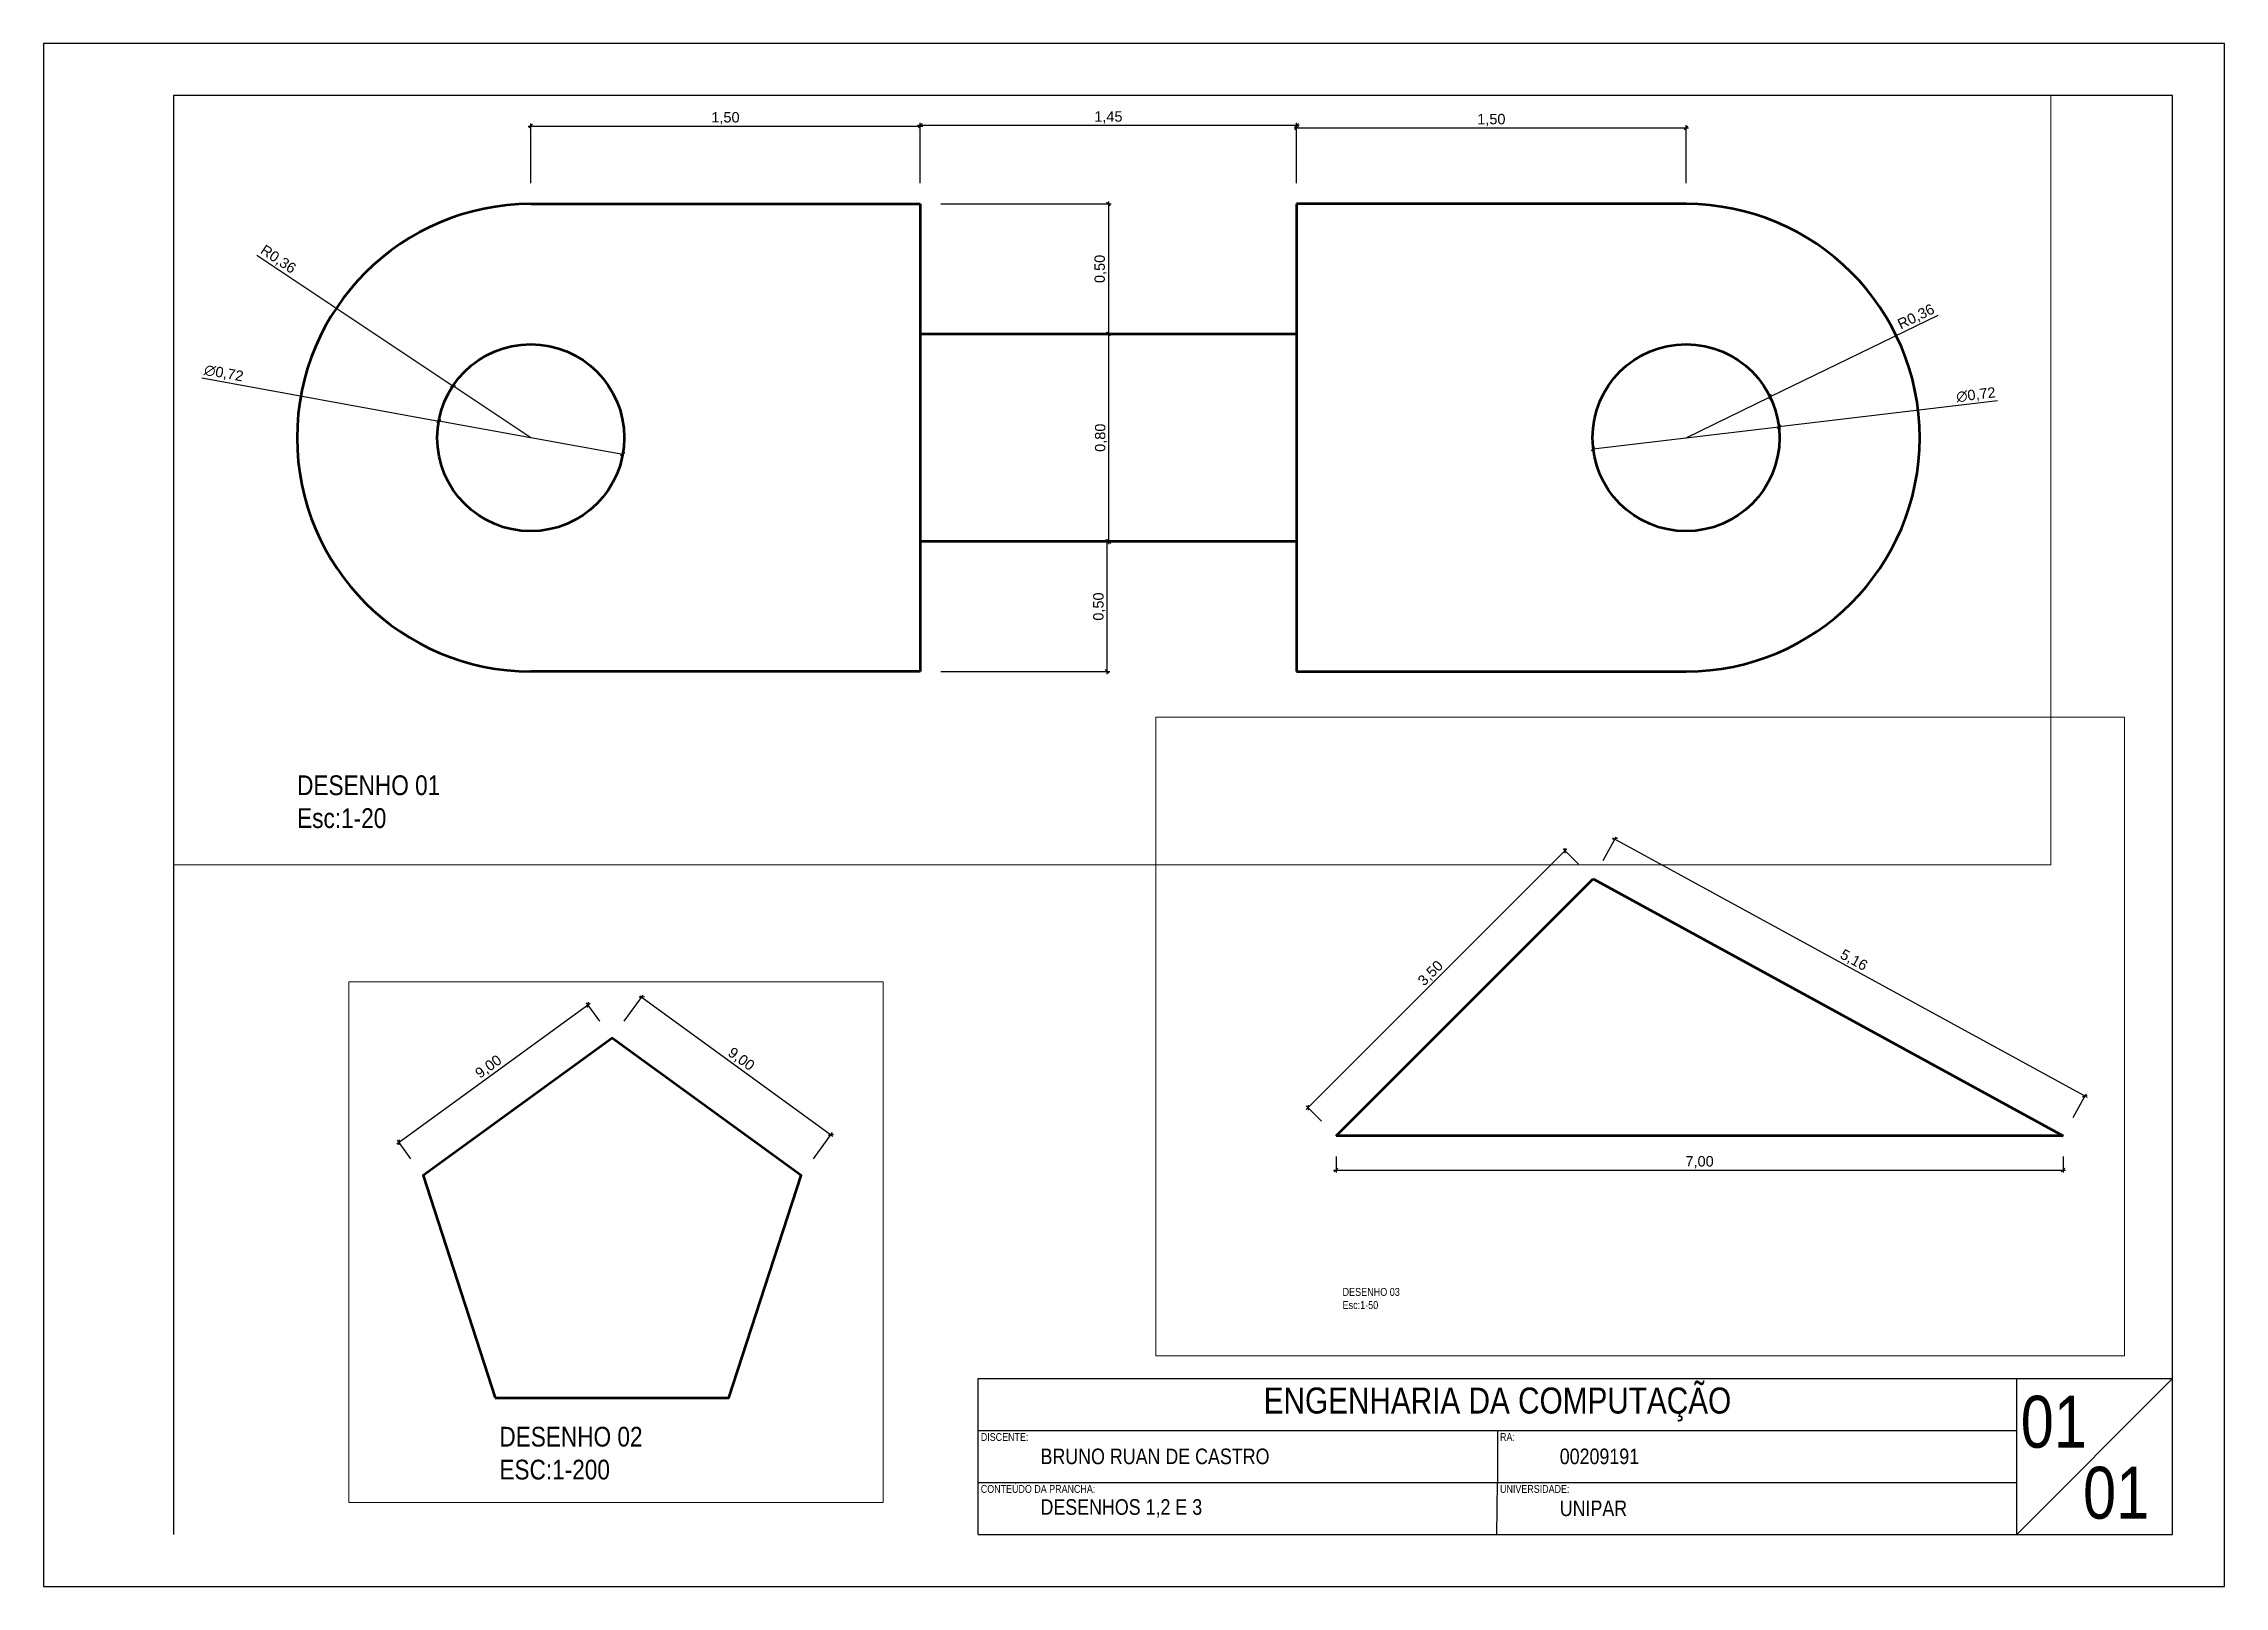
# Paper-space layout 'PAPEL A3' of a CAD drawing. Header units: millimetres. Extents: x 313 to 733, y -10 to 287.
# The model-space entities are those that its viewports show. They can reach past a viewport. Long polylines and large blocks are cut down to what shows.
import ezdxf

# ---------------------------------------------------------------- set-up
doc = ezdxf.new("R2010")
doc.units = ezdxf.units.MM
for name, color, linetype, lineweight in [('CARIMBO', 7, 'Continuous', 25), ('L.LARGA', 6, 'Continuous', 53), ('TX 3', 50, 'Continuous', 20), ('TX 4', 181, 'Continuous', 25)]:
    doc.layers.add(name, color=color, linetype=linetype, lineweight=lineweight)
doc.styles.get("Standard").update_dxf_attribs({"font": 'arial.ttf'})
doc.styles.add('TX4 1-1000', font='ARIALN.TTF', dxfattribs={"height": 3.6})
doc.styles.add('TX4 1-20', font='ARIALN.TTF', dxfattribs={"height": 0.076})
doc.styles.add('TX4 1-200', font='ARIALN.TTF', dxfattribs={"height": 0.76})
doc.dimstyles.new('Copy of COTA 1-200', dxfattribs={"dimscale": 2, "dimtxt": 0.2, "dimasz": 0.07, "dimexe": 0.05, "dimexo": 0.4, "dimgap": 0.03, "dimtad": 1, "dimzin": 1, "dimtxsty": 'Standard', "dimblk": 'OBLIQUE', "dimcen": 2.5, "dimdle": 0.05, "dimclrd": 256, "dimclrt": 2, "dimadec": 0, "dimazin": 0, "dimtfac": 1, "dimtmove": 0, "dimatfit": 3, "dimfxl": 0, "dimlwd": -1, "dimlwe": -1, "dimarcsym": 0})
doc.dimstyles.new('COTA 1-20', dxfattribs={"dimscale": 0.2, "dimtxt": 0.2, "dimasz": 0.07, "dimexe": 0.05, "dimexo": 0.4, "dimgap": 0.03, "dimtad": 1, "dimzin": 1, "dimtxsty": 'Standard', "dimblk": 'OBLIQUE', "dimcen": 2.5, "dimdle": 0.05, "dimclrd": 256, "dimclrt": 2, "dimadec": 0, "dimazin": 0, "dimtfac": 1, "dimtmove": 0, "dimatfit": 3, "dimfxl": 0, "dimlwd": -1, "dimlwe": -1, "dimarcsym": 0})
doc.dimstyles.new('COTA 1-50', dxfattribs={"dimscale": 0.5, "dimtxt": 0.2, "dimasz": 0.07, "dimexe": 0.05, "dimexo": 0.4, "dimgap": 0.03, "dimtad": 1, "dimzin": 1, "dimtxsty": 'Standard', "dimblk": 'OBLIQUE', "dimcen": 2.5, "dimdle": 0.05, "dimclrd": 256, "dimclrt": 2, "dimadec": 0, "dimazin": 0, "dimtfac": 1, "dimtmove": 0, "dimatfit": 3, "dimfxl": 0, "dimlwd": -1, "dimlwe": -1, "dimarcsym": 0})

# ---------------------------------------------------------------- blocks, each defined once
blk = doc.blocks.new('_Oblique')
at = {"color": 0, "linetype": 'ByBlock', "lineweight": -2}
blk.add_line((-0.5, -0.5), (0.5, 0.5), dxfattribs=at)
blk = doc.blocks.new('*D13')
at = {"layer": 'CARIMBO'}
blk.add_line((3451.0329, -5225.9593), (3452.5529, -5225.9593), dxfattribs=at)
at = {"layer": 'CARIMBO', "color": 0}
for p, q in [((3451.0429, -5226.1724), (3451.0429, -5225.9493)), ((3452.5429, -5226.1724), (3452.5429, -5225.9493))]:
    blk.add_line(p, q, dxfattribs=at)
at = {"layer": 'Defpoints', "color": 0}
for p in [(3452.5429, -5225.9593), (3451.0429, -5226.2524), (3452.5429, -5226.2524)]:
    blk.add_point(p, dxfattribs=at)
at = {"layer": 'CARIMBO', "xscale": 0.014, "yscale": 0.014, "zscale": 0.014, "rotation": 180}
blk.add_blockref('_Oblique', (3451.0429, -5225.9593), dxfattribs=at)
at = {"layer": 'CARIMBO', "xscale": 0.014, "yscale": 0.014, "zscale": 0.014}
blk.add_blockref('_Oblique', (3452.5429, -5225.9593), dxfattribs=at)
at = {"layer": 'CARIMBO', "color": 2, "insert": (3451.7929, -5225.9293), "char_height": 0.04, "attachment_point": 5}
blk.add_mtext('1,50', dxfattribs=at)
blk = doc.blocks.new('*D14')
at = {"layer": 'CARIMBO'}
blk.add_line((3448.0829, -5225.9523), (3449.6029, -5225.9523), dxfattribs=at)
at = {"layer": 'CARIMBO', "color": 0}
for p, q in [((3448.0929, -5226.1724), (3448.0929, -5225.9423)), ((3449.5929, -5226.1724), (3449.5929, -5225.9423))]:
    blk.add_line(p, q, dxfattribs=at)
at = {"layer": 'Defpoints', "color": 0}
for p in [(3449.5929, -5225.9523), (3448.0929, -5226.2524), (3449.5929, -5226.2524)]:
    blk.add_point(p, dxfattribs=at)
at = {"layer": 'CARIMBO', "xscale": 0.014, "yscale": 0.014, "zscale": 0.014, "rotation": 180}
blk.add_blockref('_Oblique', (3448.0929, -5225.9523), dxfattribs=at)
at = {"layer": 'CARIMBO', "xscale": 0.014, "yscale": 0.014, "zscale": 0.014}
blk.add_blockref('_Oblique', (3449.5929, -5225.9523), dxfattribs=at)
at = {"layer": 'CARIMBO', "color": 2, "insert": (3448.8429, -5225.9223), "char_height": 0.04, "attachment_point": 5}
blk.add_mtext('1,50', dxfattribs=at)
blk = doc.blocks.new('*D15')
at = {"layer": 'CARIMBO'}
blk.add_line((3449.5829, -5225.9493), (3451.0529, -5225.9493), dxfattribs=at)
at = {"layer": 'CARIMBO', "color": 0}
for p, q in [((3449.5929, -5226.1724), (3449.5929, -5225.9393)), ((3451.0429, -5226.1724), (3451.0429, -5225.9393))]:
    blk.add_line(p, q, dxfattribs=at)
at = {"layer": 'Defpoints', "color": 0}
for p in [(3451.0429, -5225.9493), (3449.5929, -5226.2524), (3451.0429, -5226.2524)]:
    blk.add_point(p, dxfattribs=at)
at = {"layer": 'CARIMBO', "xscale": 0.014, "yscale": 0.014, "zscale": 0.014, "rotation": 180}
blk.add_blockref('_Oblique', (3449.5929, -5225.9493), dxfattribs=at)
at = {"layer": 'CARIMBO', "xscale": 0.014, "yscale": 0.014, "zscale": 0.014}
blk.add_blockref('_Oblique', (3451.0429, -5225.9493), dxfattribs=at)
at = {"layer": 'CARIMBO', "color": 2, "insert": (3450.3179, -5225.9193), "char_height": 0.04, "attachment_point": 5}
blk.add_mtext('1,45', dxfattribs=at)
blk = doc.blocks.new('*D16')
at = {"layer": 'CARIMBO', "color": 0}
for p, q in [((3469.0647, -5211.3014), (3468.5453, -5210.5865)), ((3461.7835, -5216.5915), (3461.2642, -5215.8766))]:
    blk.add_line(p, q, dxfattribs=at)
at = {"layer": 'CARIMBO'}
blk.add_line((3461.242, -5216.0163), (3468.685, -5210.6087), dxfattribs=at)
at = {"layer": 'Defpoints', "color": 0}
for p in [(3468.6041, -5210.6674), (3469.5349, -5211.9486), (3462.2538, -5217.2387)]:
    blk.add_point(p, dxfattribs=at)
at = {"layer": 'CARIMBO', "xscale": 0.14, "yscale": 0.14, "zscale": 0.14}
for p, rotation in [((3468.6041, -5210.6674), 35.99999999999741), ((3461.3229, -5215.9575), 215.9999999999974)]:
    blk.add_blockref('_Oblique', p, dxfattribs=dict(at, rotation=rotation))
at = {"layer": 'CARIMBO', "color": 2, "insert": (3464.787, -5213.0695), "char_height": 0.4, "attachment_point": 5, "rotation": 36}
blk.add_mtext('9,00', dxfattribs=at)
blk = doc.blocks.new('*D17')
at = {"layer": 'CARIMBO', "color": 0}
for p, q in [((3470.0052, -5211.3014), (3470.7372, -5210.2938)), ((3477.2863, -5216.5915), (3478.0184, -5215.5838))]:
    blk.add_line(p, q, dxfattribs=at)
at = {"layer": 'CARIMBO'}
blk.add_line((3470.5976, -5210.3159), (3478.0405, -5215.7235), dxfattribs=at)
at = {"layer": 'Defpoints', "color": 0}
for p in [(3469.5349, -5211.9486), (3477.9596, -5215.6647), (3476.8161, -5217.2387)]:
    blk.add_point(p, dxfattribs=at)
at = {"layer": 'CARIMBO', "xscale": 0.14, "yscale": 0.14, "zscale": 0.14}
for p, rotation in [((3470.6785, -5210.3747), 144.0000000000026), ((3477.9596, -5215.6647), 324.0000000000026)]:
    blk.add_blockref('_Oblique', p, dxfattribs=dict(at, rotation=rotation))
at = {"layer": 'CARIMBO', "color": 2, "insert": (3474.4956, -5212.7767), "char_height": 0.4, "attachment_point": 5, "rotation": 324}
blk.add_mtext('9,00', dxfattribs=at)
blk = doc.blocks.new('*D21')
at = {"layer": 'CARIMBO', "color": 0}
for p, q in [((3449.6729, -5226.2524), (3450.3279, -5226.2524)), ((3449.6729, -5226.7524), (3450.3279, -5226.7524))]:
    blk.add_line(p, q, dxfattribs=at)
at = {"layer": 'CARIMBO'}
blk.add_line((3450.3179, -5226.2424), (3450.3179, -5226.7624), dxfattribs=at)
at = {"layer": 'Defpoints', "color": 0}
for p in [(3449.5929, -5226.2524), (3449.5929, -5226.7524), (3450.3179, -5226.7524)]:
    blk.add_point(p, dxfattribs=at)
at = {"layer": 'CARIMBO', "xscale": 0.014, "yscale": 0.014, "zscale": 0.014}
for p, rotation in [((3450.3179, -5226.2524), 90), ((3450.3179, -5226.7524), 270)]:
    blk.add_blockref('_Oblique', p, dxfattribs=dict(at, rotation=rotation))
at = {"layer": 'CARIMBO', "color": 2, "insert": (3450.2879, -5226.5024), "char_height": 0.04, "attachment_point": 5, "rotation": 90}
blk.add_mtext('0,50', dxfattribs=at)
blk = doc.blocks.new('*D22')
at = {"layer": 'CARIMBO', "color": 0}
for p, q in [((3449.6729, -5226.7524), (3450.33, -5226.7524)), ((3449.6729, -5227.5524), (3450.33, -5227.5524))]:
    blk.add_line(p, q, dxfattribs=at)
at = {"layer": 'CARIMBO'}
blk.add_line((3450.32, -5227.5624), (3450.32, -5226.7424), dxfattribs=at)
at = {"layer": 'Defpoints', "color": 0}
for p in [(3449.5929, -5226.7524), (3450.32, -5226.7524), (3449.5929, -5227.5524)]:
    blk.add_point(p, dxfattribs=at)
at = {"layer": 'CARIMBO', "xscale": 0.014, "yscale": 0.014, "zscale": 0.014}
for p, rotation in [((3450.32, -5226.7524), 90), ((3450.32, -5227.5524), 270)]:
    blk.add_blockref('_Oblique', p, dxfattribs=dict(at, rotation=rotation))
at = {"layer": 'CARIMBO', "color": 2, "insert": (3450.2899, -5227.1524), "char_height": 0.04, "attachment_point": 5, "rotation": 90}
blk.add_mtext('0,80', dxfattribs=at)
blk = doc.blocks.new('*D23')
at = {"layer": 'CARIMBO', "color": 0}
for p, q in [((3449.6729, -5227.5524), (3450.323, -5227.5524)), ((3449.6729, -5228.0524), (3450.323, -5228.0524))]:
    blk.add_line(p, q, dxfattribs=at)
at = {"layer": 'CARIMBO'}
blk.add_line((3450.313, -5228.0624), (3450.313, -5227.5424), dxfattribs=at)
at = {"layer": 'Defpoints', "color": 0}
for p in [(3449.5929, -5227.5524), (3450.313, -5227.5524), (3449.5929, -5228.0524)]:
    blk.add_point(p, dxfattribs=at)
at = {"layer": 'CARIMBO', "xscale": 0.014, "yscale": 0.014, "zscale": 0.014}
for p, rotation in [((3450.313, -5227.5524), 90), ((3450.313, -5228.0524), 270)]:
    blk.add_blockref('_Oblique', p, dxfattribs=dict(at, rotation=rotation))
at = {"layer": 'CARIMBO', "color": 2, "insert": (3450.2829, -5227.8024), "char_height": 0.04, "attachment_point": 5, "rotation": 90}
blk.add_mtext('0,50', dxfattribs=at)
blk = doc.blocks.new('*D24')
at = {"layer": 'CARIMBO'}
for p in [(3453.5122, -5226.6819), (3452.5429, -5227.1524)]:
    blk.add_line(p, (3452.8668, -5226.9952), dxfattribs=at)
at = {"layer": 'Defpoints', "color": 0}
for p in [(3452.8668, -5226.9952), (3452.5429, -5227.1524)]:
    blk.add_point(p, dxfattribs=at)
at = {"layer": 'CARIMBO', "xscale": 0.014, "yscale": 0.014, "zscale": 0.014, "rotation": 205.8910064579323}
blk.add_blockref('_Oblique', (3452.8668, -5226.9952), dxfattribs=at)
at = {"layer": 'CARIMBO', "color": 2, "insert": (3453.4298, -5226.6886), "char_height": 0.04, "attachment_point": 5, "rotation": 25.89101}
blk.add_mtext('R0,36', dxfattribs=at)
blk = doc.blocks.new('*D25')
at = {"layer": 'CARIMBO'}
for p in [(3453.7422, -5227.0104), (3452.1854, -5227.1948)]:
    blk.add_line(p, (3452.9004, -5227.1101), dxfattribs=at)
at = {"layer": 'Defpoints', "color": 0}
for p in [(3452.9004, -5227.1101), (3452.1854, -5227.1948)]:
    blk.add_point(p, dxfattribs=at)
at = {"layer": 'CARIMBO', "xscale": 0.014, "yscale": 0.014, "zscale": 0.014}
for p, rotation in [((3452.9004, -5227.1101), 186.7534453060188), ((3452.1854, -5227.1948), 6.753445306018815)]:
    blk.add_blockref('_Oblique', p, dxfattribs=dict(at, rotation=rotation))
at = {"layer": 'CARIMBO', "color": 2, "insert": (3453.6596, -5226.9893), "char_height": 0.04, "attachment_point": 5, "rotation": 6.75345}
blk.add_mtext('∅0,72', dxfattribs=at)
blk = doc.blocks.new('*D26')
at = {"layer": 'CARIMBO'}
for p in [(3446.8265, -5226.9223), (3448.4471, -5227.2168)]:
    blk.add_line(p, (3447.7387, -5227.0881), dxfattribs=at)
at = {"layer": 'Defpoints', "color": 0}
for p in [(3447.7387, -5227.0881), (3448.4471, -5227.2168)]:
    blk.add_point(p, dxfattribs=at)
at = {"layer": 'CARIMBO', "xscale": 0.014, "yscale": 0.014, "zscale": 0.014}
for p, rotation in [((3447.7387, -5227.0881), 349.6985821514093), ((3448.4471, -5227.2168), 169.6985821514093)]:
    blk.add_blockref('_Oblique', p, dxfattribs=dict(at, rotation=rotation))
at = {"layer": 'CARIMBO', "color": 2, "insert": (3446.9102, -5226.9063), "char_height": 0.04, "attachment_point": 5, "rotation": 349.69858}
blk.add_mtext('∅0,72', dxfattribs=at)
blk = doc.blocks.new('*D27')
at = {"layer": 'CARIMBO'}
for p in [(3447.0382, -5226.4496), (3448.0929, -5227.1524)]:
    blk.add_line(p, (3447.7933, -5226.9528), dxfattribs=at)
at = {"layer": 'Defpoints', "color": 0}
for p in [(3447.7933, -5226.9528), (3448.0929, -5227.1524)]:
    blk.add_point(p, dxfattribs=at)
at = {"layer": 'CARIMBO', "xscale": 0.014, "yscale": 0.014, "zscale": 0.014, "rotation": 326.3188100458943}
blk.add_blockref('_Oblique', (3447.7933, -5226.9528), dxfattribs=at)
at = {"layer": 'CARIMBO', "color": 2, "insert": (3447.119, -5226.4673), "char_height": 0.04, "attachment_point": 5, "rotation": 326.31881}
blk.add_mtext('R0,36', dxfattribs=at)
blk = doc.blocks.new('*D31')
at = {"layer": 'CARIMBO'}
blk.add_line((3485.6497, -5230.895), (3483.1395, -5233.4052), dxfattribs=at)
at = {"layer": 'CARIMBO', "color": 0}
for p, q in [((3485.7612, -5231.0418), (3485.6143, -5230.895)), ((3483.2863, -5233.5167), (3483.1395, -5233.3698))]:
    blk.add_line(p, q, dxfattribs=at)
at = {"layer": 'Defpoints', "color": 0}
for p in [(3485.9026, -5231.1832), (3483.1571, -5233.3875), (3483.4277, -5233.6581)]:
    blk.add_point(p, dxfattribs=at)
at = {"layer": 'CARIMBO', "xscale": 0.035, "yscale": 0.035, "zscale": 0.035}
for p, rotation in [((3485.632, -5230.9126), 45.00000000000527), ((3483.1571, -5233.3875), 225.0000000000053)]:
    blk.add_blockref('_Oblique', p, dxfattribs=dict(at, rotation=rotation))
at = {"layer": 'CARIMBO', "color": 2, "insert": (3484.3415, -5232.097), "char_height": 0.1, "attachment_point": 5, "rotation": 45}
blk.add_mtext('3,50', dxfattribs=at)
blk = doc.blocks.new('*D32')
at = {"layer": 'CARIMBO', "color": 0}
for p, q in [((3485.9986, -5231.0078), (3486.1241, -5230.7783)), ((3490.5237, -5233.4826), (3490.6492, -5233.2531))]:
    blk.add_line(p, q, dxfattribs=at)
at = {"layer": 'CARIMBO'}
blk.add_line((3486.0901, -5230.7882), (3490.6591, -5233.2871), dxfattribs=at)
at = {"layer": 'Defpoints', "color": 0}
for p in [(3485.9026, -5231.1832), (3490.6372, -5233.2751), (3490.4277, -5233.6581)]:
    blk.add_point(p, dxfattribs=at)
at = {"layer": 'CARIMBO', "xscale": 0.035, "yscale": 0.035, "zscale": 0.035}
for p, rotation in [((3486.1121, -5230.8002), 151.3249499368914), ((3490.6372, -5233.2751), 331.3249499368914)]:
    blk.add_blockref('_Oblique', p, dxfattribs=dict(at, rotation=rotation))
at = {"layer": 'CARIMBO', "color": 2, "insert": (3488.4107, -5231.9718), "char_height": 0.1, "attachment_point": 5, "rotation": 331.32495}
blk.add_mtext('5,16', dxfattribs=at)
blk = doc.blocks.new('*D33')
at = {"layer": 'CARIMBO', "color": 0}
for p, q in [((3483.4277, -5233.8581), (3483.4277, -5234.0125)), ((3490.4277, -5233.8581), (3490.4277, -5234.0125))]:
    blk.add_line(p, q, dxfattribs=at)
at = {"layer": 'CARIMBO'}
blk.add_line((3483.4027, -5233.9875), (3490.4527, -5233.9875), dxfattribs=at)
at = {"layer": 'Defpoints', "color": 0}
for p in [(3483.4277, -5233.6581), (3490.4277, -5233.6581), (3490.4277, -5233.9875)]:
    blk.add_point(p, dxfattribs=at)
at = {"layer": 'CARIMBO', "xscale": 0.035, "yscale": 0.035, "zscale": 0.035, "rotation": 180}
blk.add_blockref('_Oblique', (3483.4277, -5233.9875), dxfattribs=at)
at = {"layer": 'CARIMBO', "xscale": 0.035, "yscale": 0.035, "zscale": 0.035}
blk.add_blockref('_Oblique', (3490.4277, -5233.9875), dxfattribs=at)
at = {"layer": 'CARIMBO', "color": 2, "insert": (3486.9277, -5233.9124), "char_height": 0.1, "attachment_point": 5}
blk.add_mtext('7,00', dxfattribs=at)

msp = doc.modelspace()

# ---------------------------------------------------------------- linework, layer by layer
at = {"layer": 'L.LARGA'}
for p, q in [((3448.0929, -5226.2524), (3449.5929, -5226.2524)), ((3449.5929, -5226.2524), (3449.5929, -5228.0524)), ((3452.5429, -5226.2524), (3451.0429, -5226.2524)), ((3451.0429, -5226.2524), (3451.0429, -5228.0524)), ((3449.5929, -5226.7524), (3451.0429, -5226.7524)), ((3451.0429, -5226.7524), (3451.0429, -5227.5524)), ((3451.0429, -5227.5524), (3449.5929, -5227.5524)), ((3449.5929, -5228.0524), (3448.0929, -5228.0524)), ((3451.0429, -5228.0524), (3452.5429, -5228.0524)), ((3483.4277, -5233.6581), (3485.9026, -5231.1832)), ((3485.9026, -5231.1832), (3490.4277, -5233.6581)), ((3490.4277, -5233.6581), (3483.4277, -5233.6581))]:
    msp.add_line(p, q, dxfattribs=at)
msp.add_lwpolyline([(3465.0349, -5225.7982), (3474.0349, -5225.7982), (3476.8161, -5217.2387), (3469.5349, -5211.9486), (3462.2538, -5217.2387)], close=True, dxfattribs=at)
for centre in [(3448.0929, -5227.1524), (3452.5429, -5227.1524)]:
    msp.add_circle(centre, 0.36, dxfattribs=at)
for centre, start, end in [((3448.0929, -5227.1524), 90, 270), ((3452.5429, -5227.1524), 270, 90)]:
    msp.add_arc(centre, 0.9, start, end, dxfattribs=at)

# ---------------------------------------------------------------- texts
at = {"layer": 'TX 4', "attachment_point": 1}
for s, width, heights, insert, char_height, style in [('DESENHO 02\\PESC:1-200', 5.536101, [2.4355], (3465.1931, -5226.9156), 0.76, 'TX4 1-200'), ('DESENHO 01\\PEsc:1-20', 3.012285, [0], (3447.1929, -5228.4524), 0.076, 'TX4 1-20'), ('DESENHO 03\\PEsc:1-50', 3.012285, [0], (3483.4897, -5235.1222), 0.076, 'TX4 1-20')]:
    msp.add_mtext_dynamic_manual_height_columns(s, width=width, gutter_width=0.38, heights=heights, dxfattribs=dict(at, insert=insert, char_height=char_height, style=style))

# ---------------------------------------------------------------- dimensions: what is measured, and where the dimension line sits
at = {"layer": 'CARIMBO'}
for p1, p2, distance, dimstyle, picture, middle in [((3469.5349, -5211.9486), (3476.8161, -5217.2387), 1.9455, 'Copy of COTA 1-200', '*D17', (3474.4956, -5212.7767)), ((3462.2538, -5217.2387), (3469.5349, -5211.9486), 1.5836, 'Copy of COTA 1-200', '*D16', (3464.787, -5213.0695)), ((3485.9026, -5231.1832), (3490.4277, -5233.6581), 0.4366, 'COTA 1-50', '*D32', (3488.4107, -5231.9718)), ((3485.9026, -5231.1832), (3483.4277, -5233.6581), -0.3827, 'COTA 1-50', '*D31', (3484.3415, -5232.097)), ((3483.4277, -5233.6581), (3490.4277, -5233.6581), -0.3294, 'COTA 1-50', '*D33', (3486.9277, -5233.9124))]:
    dim = msp.add_aligned_dim(p1=p1, p2=p2, distance=distance, dimstyle=dimstyle, dxfattribs=at)
    dim.commit()
    dim.dimension.update_dxf_attribs({"geometry": picture, "text_midpoint": middle})
for base, p1, p2, picture, middle in [((3449.5929, -5225.9523), (3448.0929, -5226.2524), (3449.5929, -5226.2524), '*D14', (3448.8429, -5225.9223)), ((3451.0429, -5225.9493), (3449.5929, -5226.2524), (3451.0429, -5226.2524), '*D15', (3450.3179, -5225.9193)), ((3452.5429, -5225.9593), (3451.0429, -5226.2524), (3452.5429, -5226.2524), '*D13', (3451.7929, -5225.9293))]:
    dim = msp.add_linear_dim(base=base, p1=p1, p2=p2, dimstyle='COTA 1-20', dxfattribs=at)
    dim.commit()
    dim.dimension.update_dxf_attribs({"geometry": picture, "text_midpoint": middle})
for base, p1, p2, picture, middle in [((3450.3179, -5226.7524), (3449.5929, -5226.2524), (3449.5929, -5226.7524), '*D21', (3450.2879, -5226.5024)), ((3450.32, -5226.7524), (3449.5929, -5227.5524), (3449.5929, -5226.7524), '*D22', (3450.2899, -5227.1524)), ((3450.313, -5227.5524), (3449.5929, -5228.0524), (3449.5929, -5227.5524), '*D23', (3450.2829, -5227.8024))]:
    dim = msp.add_linear_dim(base=base, p1=p1, p2=p2, angle=90, dimstyle='COTA 1-20', dxfattribs=at)
    dim.commit()
    dim.dimension.update_dxf_attribs({"geometry": picture, "text_midpoint": middle})
for center, mpoint, picture, middle in [((3448.0929, -5227.1524), (3447.7933, -5226.9528), '*D27', (3447.1024, -5226.4923)), ((3452.5429, -5227.1524), (3452.8668, -5226.9952), '*D24', (3453.4429, -5226.7156))]:
    dim = msp.add_radius_dim(center=center, mpoint=mpoint, dimstyle='COTA 1-20', dxfattribs=at)
    dim.commit()
    dim.dimension.update_dxf_attribs({"geometry": picture, "text_midpoint": middle, "dimtype": 164})
for p1, p2, picture, middle in [((3448.4471, -5227.2168), (3447.7387, -5227.0881), '*D26', (3446.9047, -5226.9365)), ((3452.1854, -5227.1948), (3452.9004, -5227.1101), '*D25', (3453.6632, -5227.0198))]:
    dim = msp.add_diameter_dim_2p(p1=p1, p2=p2, dimstyle='COTA 1-20', dxfattribs=at)
    dim.commit()
    dim.dimension.update_dxf_attribs({"geometry": picture, "text_midpoint": middle, "dimtype": 163})

psp = doc.layouts.new('PAPEL A3')

# ---------------------------------------------------------------- linework, layer by layer
at = {"layer": 'CARIMBO'}
for p, q in [((722.98, 276.75), (337.98, 276.75)), ((337.98, 276.75), (337.98, -0.25)), ((722.98, -0.25), (722.98, 276.75)), ((492.98, 29.75), (722.98, 29.75)), ((492.98, -0.25), (492.98, 29.75)), ((692.98, -0.25), (692.98, 29.75)), ((692.98, -0.25), (722.98, 29.75)), ((492.98, 19.75), (692.98, 19.75)), ((592.98, 19.75), (592.98, 9.75)), ((492.98, 9.75), (692.98, 9.75)), ((592.87, -0.25), (592.98, 9.75)), ((492.98, -0.25), (722.98, -0.25))]:
    psp.add_line(p, q, dxfattribs=at)
psp.add_lwpolyline([(312.98, -10.25), (732.98, -10.25), (732.98, 286.75), (312.98, 286.75)], close=True, dxfattribs=at)

# ---------------------------------------------------------------- texts
at = {"layer": 'CARIMBO', "style": 'TX4 1-1000'}
for s, width, insert, char_height, attachment_point in [('ENGENHARIA DA COMPUTAÇÃO', 200, (592.98, 24.75), 5, 5), ('01', 24.9406, (693.76, 26.44), 10, 1), ('DISCENTE:', 56.6858, (493.48, 19.25), 1.5, 1), ('RA:', 56.6858, (593.48, 19.25), 1.5, 1), ('^IBRUNO RUAN DE CASTRO', 100, (492.98, 14.75), 3, 4), ('^I00209191', 100, (592.98, 14.75), 3, 4), ('01', 24.9406, (705.76, 12.77), 10, 1), ('CONTEÚDO DA PRANCHA:', 56.6858, (493.48, 9.25), 1.5, 1), ('UNIVERSIDADE:', 56.6858, (593.48, 9.25), 1.5, 1), ('^IDESENHOS 1,2 E 3', 100, (492.98, 4.75), 3, 4), ('^IUNIPAR', 100, (592.98, 4.75), 3, 4)]:
    psp.add_mtext_dynamic_manual_height_columns(s, width=width, gutter_width=18, heights=[0], dxfattribs=dict(at, insert=insert, char_height=char_height, attachment_point=attachment_point))

# ---------------------------------------------------------------- viewports
at = {"layer": 'TX 3'}
psp.add_viewport(center=(518.78, 202.7), size=(361.6, 148.0826), view_center_point=(3450.3324, -5227.3159), view_height=2.961653, dxfattribs=at)
for center, size, view_center_point, view_height, status in [((620.47, 95.6), (186.53, 122.9188), (3486.3556, -5232.702), 6.145941, 3), ((423.21, 56.02), (102.87, 100.2745), (3469.6823, -5219.8035), 20.054909, 4)]:
    psp.add_viewport(center=center, size=size, view_center_point=view_center_point, view_height=view_height, status=status, dxfattribs=at)

doc.saveas('drawing.dxf')
